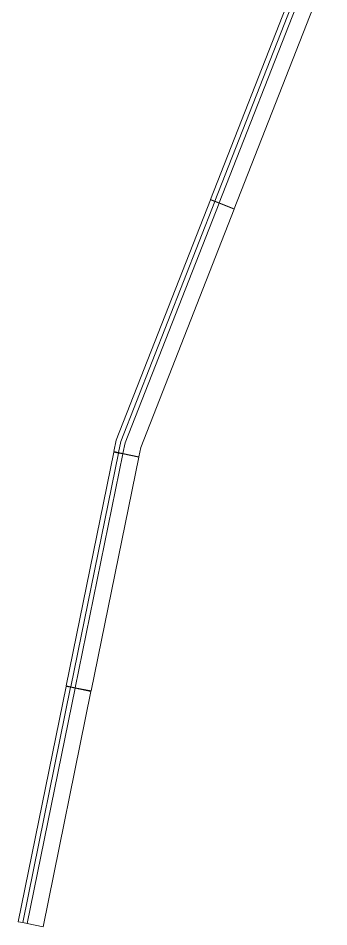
# Model space of a CAD drawing. Header units: centimetres. Extents: x 139057 to 200038, y 34824 to 80516.
# Drawn here: x 163327 to 164671, y 68706 to 72633 of the extents above; entities that cross this region are included whole.
import ezdxf

# ---------------------------------------------------------------- set-up
doc = ezdxf.new("R2010")
doc.units = ezdxf.units.CM
doc.header["$LTSCALE"] = 100
doc.layers.add('410_STRUTTURE_001-AM_0', color=7, linetype='Continuous', lineweight=0)

msp = doc.modelspace()

# ---------------------------------------------------------------- linework, layer by layer
at = {"layer": '410_STRUTTURE_001-AM_0'}
for p, q in [((164159.7, 71849.6, 0), (164566, 72884.9, 0)), ((164178.3, 71842.3, 0), (164585.2, 72879, 0)), ((164196.9, 71835, 0), (164604.4, 72873.1, 0)), ((164671.5, 72852.5, 0), (164262.1, 71809.4, 0)), ((163751.4, 70809.1, 0), (164159, 71847.7, 0)), ((163770.6, 70803.4, 0), (164177.6, 71840.4, 0)), ((164177.6, 71840.4, 0), (164159, 71847.7, 0)), ((164178.3, 71842.3, 0), (164159.7, 71849.6, 0)), ((164196.2, 71833.1, 0), (164177.6, 71840.4, 0)), ((164196.9, 71835, 0), (164178.3, 71842.3, 0)), ((164262.1, 71809.4, 0), (164196.9, 71835, 0)), ((163789.9, 70797.7, 0), (164196.2, 71833.1, 0)), ((164261.4, 71807.5, 0), (163857.3, 70777.8, 0)), ((164261.4, 71807.5, 0), (164196.2, 71833.1, 0)), ((163741.2, 70759.5, 0), (163751.4, 70809.1, 0)), ((163760.9, 70755.5, 0), (163770.6, 70803.4, 0)), ((163780.5, 70751.5, 0), (163789.9, 70797.7, 0)), ((163857.3, 70777.8, 0), (163849, 70737.5, 0)), ((163534.7, 69746.9, 0), (163740.8, 70757.5, 0)), ((163554.3, 69742.9, 0), (163760.5, 70753.5, 0)), ((163573.9, 69738.9, 0), (163780.1, 70749.5, 0)), ((163848.6, 70735.5, 0), (163642.5, 69725, 0)), ((163760.5, 70753.5, 0), (163740.8, 70757.5, 0)), ((163760.9, 70755.5, 0), (163741.2, 70759.5, 0)), ((163780.1, 70749.5, 0), (163760.5, 70753.5, 0)), ((163780.5, 70751.5, 0), (163760.9, 70755.5, 0)), ((163848.6, 70735.5, 0), (163780.1, 70749.5, 0)), ((163849, 70737.5, 0), (163780.5, 70751.5, 0)), ((163326.9, 68727.7, 0), (163534.3, 69744.9, 0)), ((163346.5, 68723.7, 0), (163553.9, 69741, 0)), ((163366.1, 68719.7, 0), (163573.5, 69737, 0)), ((163642.1, 69723, 0), (163434.7, 68705.7, 0)), ((163553.9, 69741, 0), (163534.3, 69744.9, 0)), ((163554.3, 69742.9, 0), (163534.7, 69746.9, 0)), ((163573.5, 69737, 0), (163553.9, 69741, 0)), ((163573.9, 69738.9, 0), (163554.3, 69742.9, 0)), ((163642.1, 69723, 0), (163573.5, 69737, 0)), ((163642.5, 69725, 0), (163573.9, 69738.9, 0)), ((163346.5, 68723.7, 0), (163326.9, 68727.7, 0)), ((163366.1, 68719.7, 0), (163346.5, 68723.7, 0)), ((163434.7, 68705.7, 0), (163366.1, 68719.7, 0))]:
    msp.add_line(p, q, dxfattribs=at)

doc.saveas('drawing.dxf')
